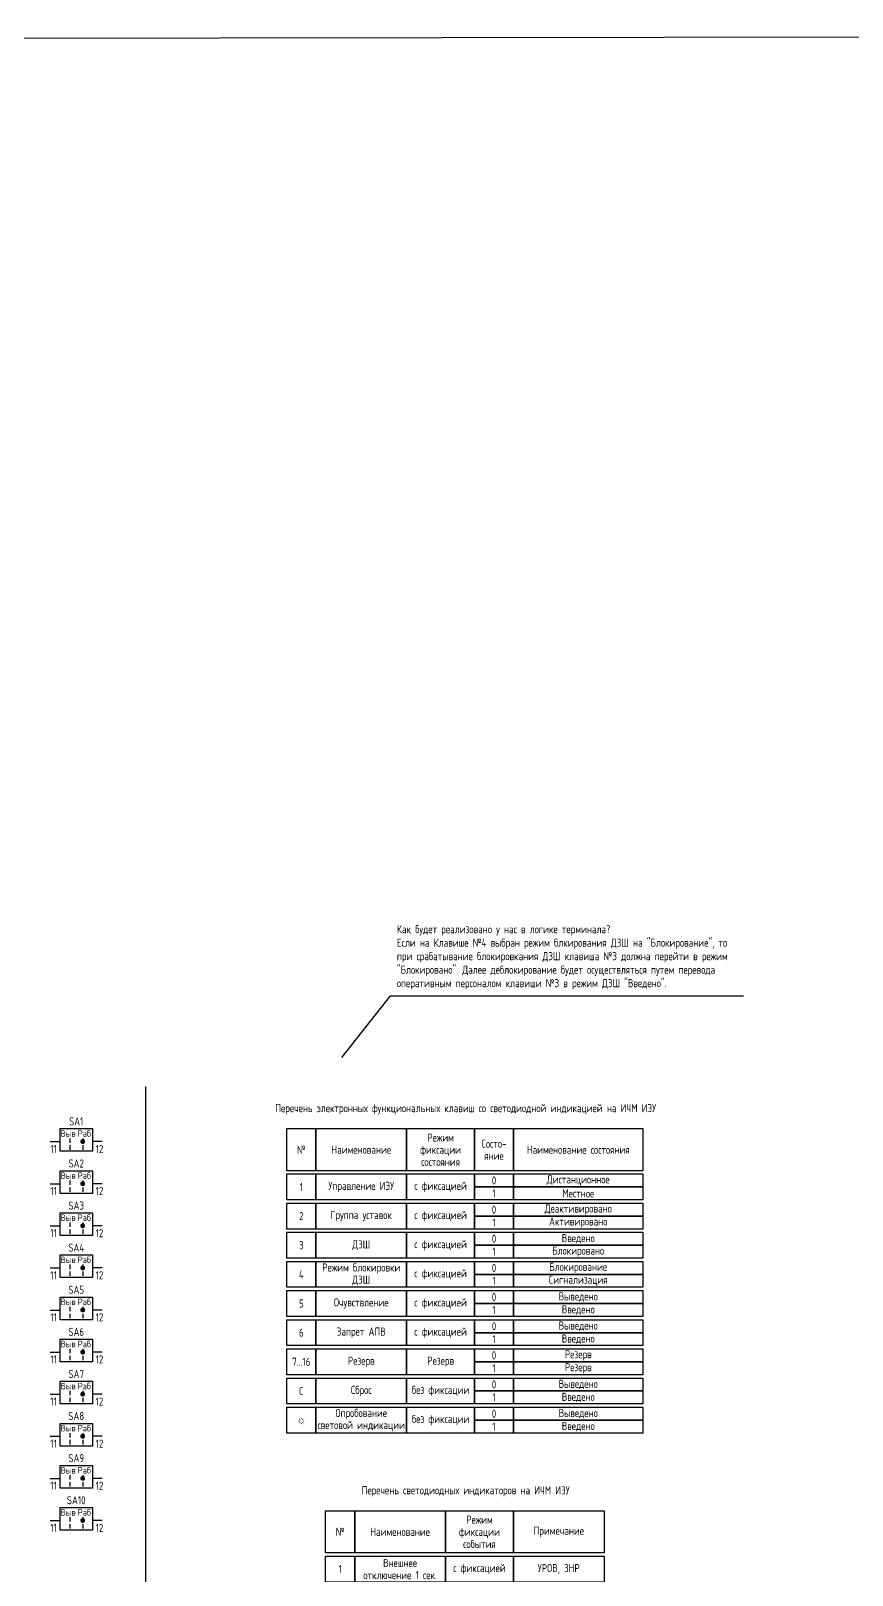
# Model space of a CAD drawing. Header units: millimetres. Extents: x -1245 to 5086, y -99 to 618.
# Drawn here: x 3542 to 3795.6, y 141.1 to 618 of the extents above; entities that cross this region are included whole.
import ezdxf

# ---------------------------------------------------------------- set-up
doc = ezdxf.new("R2010")
doc.units = ezdxf.units.MM
doc.styles.add('Gost_type_A', font='GOST_A.TTF')

# ---------------------------------------------------------------- blocks, each defined once
blk = doc.blocks.new('POINT')
at = {"const_width": 0.75}
blk.add_lwpolyline([(-0.375, 0, 1), (0.375, 0, 1)], format="xyb", close=True, dxfattribs=at)
blk = doc.blocks.new('Переключатель_положение')
for p, q in [((2, 1), (2, -0.34)), ((2, -1.14), (2, -2.49))]:
    blk.add_line(p, q)

msp = doc.modelspace()

# ---------------------------------------------------------------- linework, layer by layer
for p, q in [((3577.5, 5), (3577.5, 292)), ((3548, 275), (3551, 275)), ((3564, 275), (3561, 275)), ((3548, 262), (3551, 262)), ((3564, 262), (3561, 262)), ((3548, 249), (3551, 249)), ((3564, 249), (3561, 249)), ((3548, 236), (3551, 236)), ((3564, 236), (3561, 236)), ((3548, 223), (3551, 223)), ((3564, 223), (3561, 223)), ((3548, 210), (3551, 210)), ((3564, 210), (3561, 210)), ((3548, 197), (3551, 197)), ((3564, 197), (3561, 197)), ((3548, 184), (3551, 184)), ((3564, 184), (3561, 184)), ((3548, 171), (3551, 171)), ((3564, 171), (3561, 171)), ((3548, 158), (3551, 158)), ((3564, 158), (3561, 158))]:
    msp.add_line(p, q)
at = {"color": 3}
msp.add_lwpolyline([(-1245, 609), (5086, 618), (5086, -90), (-1245, -99)], close=True, dxfattribs=at)
at = {"color": 210}
msp.add_lwpolyline([(3638, 301), (3653, 320), (3762, 320)], dxfattribs=at)
for points in [[(3551, 279), (3561, 279), (3561, 272), (3551, 272)], [(3621, 279), (3630, 279), (3630, 266), (3621, 266)], [(3630, 279), (3658, 279), (3658, 266), (3630, 266)], [(3658, 279), (3679, 279), (3679, 266), (3658, 266)], [(3679, 279), (3691, 279), (3691, 266), (3679, 266)], [(3691, 279), (3731, 279), (3731, 266), (3691, 266)], [(3551, 266), (3561, 266), (3561, 259), (3551, 259)], [(3621, 265), (3630, 265), (3630, 257), (3621, 257)], [(3630, 265), (3658, 265), (3658, 257), (3630, 257)], [(3658, 265), (3679, 265), (3679, 257), (3658, 257)], [(3679, 265), (3691, 265), (3691, 261), (3679, 261)], [(3691, 265), (3731, 265), (3731, 261), (3691, 261)], [(3679, 261), (3691, 261), (3691, 257), (3679, 257)], [(3691, 261), (3731, 261), (3731, 257), (3691, 257)], [(3551, 253), (3561, 253), (3561, 246), (3551, 246)], [(3621, 256), (3630, 256), (3630, 248), (3621, 248)], [(3630, 256), (3658, 256), (3658, 248), (3630, 248)], [(3658, 256), (3679, 256), (3679, 248), (3658, 248)], [(3679, 256), (3691, 256), (3691, 252), (3679, 252)], [(3691, 256), (3731, 256), (3731, 252), (3691, 252)], [(3679, 252), (3691, 252), (3691, 248), (3679, 248)], [(3691, 252), (3731, 252), (3731, 248), (3691, 248)], [(3621, 247), (3630, 247), (3630, 239), (3621, 239)], [(3630, 247), (3658, 247), (3658, 239), (3630, 239)], [(3658, 247), (3679, 247), (3679, 239), (3658, 239)], [(3679, 247), (3691, 247), (3691, 243), (3679, 243)], [(3691, 247), (3731, 247), (3731, 243), (3691, 243)], [(3551, 240), (3561, 240), (3561, 233), (3551, 233)], [(3679, 243), (3691, 243), (3691, 239), (3679, 239)], [(3691, 243), (3731, 243), (3731, 239), (3691, 239)], [(3621, 238), (3630, 238), (3630, 230), (3621, 230)], [(3630, 238), (3658, 238), (3658, 230), (3630, 230)], [(3658, 238), (3679, 238), (3679, 230), (3658, 230)], [(3679, 238), (3691, 238), (3691, 234), (3679, 234)], [(3679, 234), (3691, 234), (3691, 230), (3679, 230)], [(3691, 238), (3731, 238), (3731, 234), (3691, 234)], [(3691, 234), (3731, 234), (3731, 230), (3691, 230)], [(3621, 229), (3630, 229), (3630, 221), (3621, 221)], [(3630, 229), (3658, 229), (3658, 221), (3630, 221)], [(3658, 229), (3679, 229), (3679, 221), (3658, 221)], [(3679, 229), (3691, 229), (3691, 225), (3679, 225)], [(3691, 229), (3731, 229), (3731, 225), (3691, 225)], [(3551, 227), (3561, 227), (3561, 220), (3551, 220)], [(3679, 225), (3691, 225), (3691, 221), (3679, 221)], [(3691, 225), (3731, 225), (3731, 221), (3691, 221)], [(3621, 220), (3630, 220), (3630, 212), (3621, 212)], [(3630, 220), (3658, 220), (3658, 212), (3630, 212)], [(3658, 220), (3679, 220), (3679, 212), (3658, 212)], [(3679, 220), (3691, 220), (3691, 216), (3679, 216)], [(3691, 220), (3731, 220), (3731, 216), (3691, 216)], [(3679, 216), (3691, 216), (3691, 212), (3679, 212)], [(3691, 216), (3731, 216), (3731, 212), (3691, 212)], [(3551, 214), (3561, 214), (3561, 207), (3551, 207)], [(3621, 211), (3630, 211), (3630, 203), (3621, 203)], [(3630, 211), (3658, 211), (3658, 203), (3630, 203)], [(3658, 211), (3679, 211), (3679, 203), (3658, 203)], [(3679, 211), (3691, 211), (3691, 207), (3679, 207)], [(3691, 211), (3731, 211), (3731, 207), (3691, 207)], [(3679, 207), (3691, 207), (3691, 203), (3679, 203)], [(3691, 207), (3731, 207), (3731, 203), (3691, 203)], [(3551, 201), (3561, 201), (3561, 194), (3551, 194)], [(3621, 202), (3630, 202), (3630, 194), (3621, 194)], [(3630, 202), (3658, 202), (3658, 194), (3630, 194)], [(3658, 202), (3679, 202), (3679, 194), (3658, 194)], [(3679, 202), (3691, 202), (3691, 198), (3679, 198)], [(3691, 202), (3731, 202), (3731, 198), (3691, 198)], [(3679, 198), (3691, 198), (3691, 194), (3679, 194)], [(3691, 198), (3731, 198), (3731, 194), (3691, 194)], [(3621, 193), (3630, 193), (3630, 185), (3621, 185)], [(3630, 193), (3658, 193), (3658, 185), (3630, 185)], [(3658, 193), (3679, 193), (3679, 185), (3658, 185)], [(3679, 193), (3691, 193), (3691, 189), (3679, 189)], [(3691, 193), (3731, 193), (3731, 189), (3691, 189)], [(3551, 188), (3561, 188), (3561, 181), (3551, 181)], [(3679, 189), (3691, 189), (3691, 185), (3679, 185)], [(3691, 189), (3731, 189), (3731, 185), (3691, 185)], [(3551, 175), (3561, 175), (3561, 168), (3551, 168)], [(3551, 162), (3561, 162), (3561, 155), (3551, 155)], [(3633, 161), (3642, 161), (3642, 148), (3633, 148)], [(3642, 161), (3670, 161), (3670, 148), (3642, 148)], [(3670, 161), (3691, 161), (3691, 148), (3670, 148)], [(3691, 161), (3719, 161), (3719, 148), (3691, 148)], [(3633, 147), (3642, 147), (3642, 139), (3633, 139)], [(3642, 147), (3670, 147), (3670, 139), (3642, 139)], [(3670, 147), (3691, 147), (3691, 139), (3670, 139)], [(3691, 147), (3719, 147), (3719, 139), (3691, 139)]]:
    msp.add_lwpolyline(points, close=True)

# ---------------------------------------------------------------- block references
for name, p in [('Переключатель_положение', (3552, 275)), ('POINT', (3558, 275)), ('Переключатель_положение', (3556, 275)), ('Переключатель_положение', (3552, 262)), ('POINT', (3558, 262)), ('Переключатель_положение', (3556, 262)), ('Переключатель_положение', (3552, 249)), ('POINT', (3558, 249)), ('Переключатель_положение', (3556, 249)), ('Переключатель_положение', (3552, 236)), ('POINT', (3558, 236)), ('Переключатель_положение', (3556, 236)), ('Переключатель_положение', (3552, 223)), ('POINT', (3558, 223)), ('Переключатель_положение', (3556, 223)), ('Переключатель_положение', (3552, 210)), ('POINT', (3558, 210)), ('Переключатель_положение', (3556, 210)), ('Переключатель_положение', (3552, 197)), ('POINT', (3558, 197)), ('Переключатель_положение', (3556, 197)), ('Переключатель_положение', (3552, 184)), ('POINT', (3558, 184)), ('Переключатель_положение', (3556, 184)), ('Переключатель_положение', (3552, 171)), ('POINT', (3558, 171)), ('Переключатель_положение', (3556, 171)), ('Переключатель_положение', (3552, 158)), ('POINT', (3558, 158)), ('Переключатель_положение', (3556, 158))]:
    msp.add_blockref(name, p)

# ---------------------------------------------------------------- texts
at = {"color": 210, "insert": (3655, 322), "char_height": 2.5, "width": 106, "attachment_point": 7, "style": 'Gost_type_A'}
msp.add_mtext('Как будет реализовано у нас в логике терминала?\\PЕсли на Клавише №4 выбран режим блкирования ДЗШ на "Блокирование", то при срабатывание блокировкания ДЗШ клавиша №3 должна перейти в режим "Блокировано". Далее деблокирование будет осуществляться путем перевода оперативным персоналом клавиши №3 в режим ДЗШ "Введено".', dxfattribs=at)
at = {"char_height": 2.5, "attachment_point": 5, "line_spacing_factor": 0.9, "style": 'Gost_type_A'}
for s, insert, width in [('Перечень электронных функциональных клавиш со светодиодной индикацией на ИЧМ ИЭУ', (3676.25, 285), 197.5), ('Режим\\Pфиксации состояния', (3668.5, 272.5), 21), ('№ ', (3625.5, 272.5), 9), ('Наименование ', (3644, 272.5), 28), ('Состо- яние', (3685, 272.5), 12), ('Наименование состояния ', (3711, 272.5), 40), ('Управление ИЭУ', (3644, 261), 28), ('с фиксацией', (3668.5, 261), 21), ('0', (3685, 263), 12), ('Дистанционное', (3711, 263), 40), ('1', (3625.5, 261), 9), ('1', (3685, 259), 12), ('Местное', (3711, 259), 40), ('2', (3625.5, 252), 9), ('Группа уставок', (3644, 252), 28), ('с фиксацией', (3668.5, 252), 21), ('0', (3685, 254), 12), ('Деактивировано', (3711, 254), 40), ('1', (3685, 250), 12), ('Активировано', (3711, 250), 40), ('3', (3625.5, 243), 9), ('ДЗШ', (3644, 243), 28), ('с фиксацией', (3668.5, 243), 21), ('0', (3685, 245), 12), ('Введено', (3711, 245), 40), ('1', (3685, 241), 12), ('Блокировано', (3711, 241), 40), ('4', (3625.5, 234), 9), ('Режим блокировки ДЗШ', (3644, 234), 28), ('с фиксацией', (3668.5, 234), 21), ('0', (3685, 236), 12), ('Блокирование', (3711, 236), 40), ('1', (3685, 232), 12), ('Сигнализация', (3711, 232), 40), ('5', (3625.5, 225), 9), ('Очувствление', (3644, 225), 28), ('с фиксацией', (3668.5, 225), 21), ('0', (3685, 227), 12), ('1', (3685, 223), 12), ('Выведено', (3711, 227), 40), ('Введено', (3711, 223), 40), ('Выведено', (3711, 218), 40), ('6', (3625.5, 216), 9), ('Запрет АПВ', (3644, 216), 28), ('с фиксацией', (3668.5, 216), 21), ('0', (3685, 218), 12), ('1', (3685, 214), 12), ('Введено', (3711, 214), 40), ('0', (3685, 209), 12), ('Резерв', (3711, 209), 40), ('7...16', (3625.5, 207), 9), ('Резерв', (3644, 207), 28), ('Резерв', (3668.5, 207), 21), ('1', (3685, 205), 12), ('Резерв', (3711, 205), 40), ('0', (3685, 200), 12), ('Выведено', (3711, 200), 40), ('C', (3625.5, 198), 9), ('Сброс', (3644, 198), 28), ('без фиксации', (3668.5, 198), 21), ('1', (3685, 196), 12), ('Введено', (3711, 196), 40), ('Опробование световой индикации', (3644, 189), 28), ('0', (3685, 191), 12), ('Выведено', (3711, 191), 40), ('☼', (3625.5, 189), 9), ('без фиксации', (3668.5, 189), 21), ('1', (3685, 187), 12), ('Введено', (3711, 187), 40), ('Перечень светодиодных индикаторов на ИЧМ ИЭУ', (3676.25, 167), 197.5), ('Режим\\Pфиксации события', (3680.5, 154.5), 21), ('№ ', (3637.5, 154.5), 9), ('Наименование ', (3656, 154.5), 28), ('Примечание', (3705, 154.5), 28), ('1', (3637.5, 143), 9), ('Внешнее\\Pотключение 1 сек.', (3656, 143), 28), ('с фиксацией', (3680.5, 143), 21), ('УРОВ, ЗНР', (3705, 143), 28)]:
    msp.add_mtext(s, dxfattribs=dict(at, insert=insert, width=width))
at = {"style": 'Gost_type_A'}
for s, insert, char_height, width, attachment_point in [('SA1', (3556, 280), 2.5, 10, 8), ('Выв', (3553.5, 277.5), 2, 5, 5), ('Раб', (3558.5, 277.5), 2, 5, 5), ('11', (3550, 273.98), 2.5, 5, 3), ('12', (3562, 273.98), 2.5, 5, 1), ('SA2', (3556, 267), 2.5, 10, 8), ('Выв', (3553.5, 264.5), 2, 5, 5), ('Раб', (3558.5, 264.5), 2, 5, 5), ('11', (3550, 260.98), 2.5, 5, 3), ('12', (3562, 260.98), 2.5, 5, 1), ('SA3', (3556, 254), 2.5, 10, 8), ('11', (3550, 247.98), 2.5, 5, 3), ('Выв', (3553.5, 251.5), 2, 5, 5), ('Раб', (3558.5, 251.5), 2, 5, 5), ('12', (3562, 247.98), 2.5, 5, 1), ('SA4', (3556, 241), 2.5, 10, 8), ('Выв', (3553.5, 238.5), 2, 5, 5), ('Раб', (3558.5, 238.5), 2, 5, 5), ('11', (3550, 234.98), 2.5, 5, 3), ('12', (3562, 234.98), 2.5, 5, 1), ('SA5', (3556, 228), 2.5, 10, 8), ('Выв', (3553.5, 225.5), 2, 5, 5), ('Раб', (3558.5, 225.5), 2, 5, 5), ('11', (3550, 221.98), 2.5, 5, 3), ('12', (3562, 221.98), 2.5, 5, 1), ('SA6', (3556, 215), 2.5, 10, 8), ('Выв', (3553.5, 212.5), 2, 5, 5), ('Раб', (3558.5, 212.5), 2, 5, 5), ('11', (3550, 208.98), 2.5, 5, 3), ('12', (3562, 208.98), 2.5, 5, 1), ('Выв', (3553.5, 199.5), 2, 5, 5), ('SA7', (3556, 202), 2.5, 10, 8), ('Раб', (3558.5, 199.5), 2, 5, 5), ('11', (3550, 195.98), 2.5, 5, 3), ('12', (3562, 195.98), 2.5, 5, 1), ('SA8', (3556, 189), 2.5, 10, 8), ('Выв', (3553.5, 186.5), 2, 5, 5), ('Раб', (3558.5, 186.5), 2, 5, 5), ('11', (3550, 182.98), 2.5, 5, 3), ('12', (3562, 182.98), 2.5, 5, 1), ('SA9', (3556, 176), 2.5, 10, 8), ('Выв', (3553.5, 173.5), 2, 5, 5), ('Раб', (3558.5, 173.5), 2, 5, 5), ('11', (3550, 169.98), 2.5, 5, 3), ('12', (3562, 169.98), 2.5, 5, 1), ('SA10', (3556, 163), 2.5, 10, 8), ('Выв', (3553.5, 160.5), 2, 5, 5), ('Раб', (3558.5, 160.5), 2, 5, 5), ('11', (3550, 156.98), 2.5, 5, 3), ('12', (3562, 156.98), 2.5, 5, 1)]:
    msp.add_mtext(s, dxfattribs=dict(at, insert=insert, char_height=char_height, width=width, attachment_point=attachment_point))

doc.saveas('drawing.dxf')
